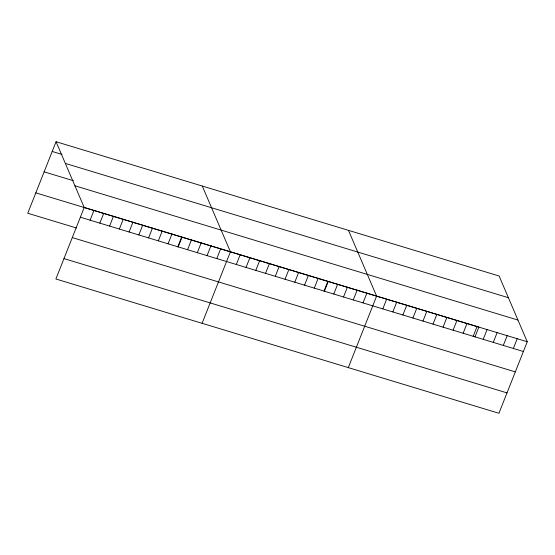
<?xml version="1.0" encoding="UTF-8"?>
<svg xmlns="http://www.w3.org/2000/svg" width="555" height="555" viewBox="0 0 555 555"><rect width="100%" height="100%" fill="white"/><g stroke="black" fill="none" stroke-linecap="round" stroke-linejoin="round"><path stroke-width="0.83" d="M56.062 141.726L84.207 207.48L55.895 278.992L498.938 413.274L527.25 341.762L499.105 276.008L56.062 141.726L27.75 213.238L76.486 228.008M90.097 220.175L93.955 210.428M99.844 223.131L103.702 213.384M109.592 226.079L113.449 216.339M119.339 229.035L123.196 219.294M129.086 231.99L132.943 222.25M138.833 234.945L142.691 225.205M148.58 237.901L152.438 228.16M158.328 240.856L162.185 231.109M168.075 243.805L171.932 234.064M177.822 246.76L181.679 237.02M178.141 246.982L182.026 237.165M187.569 249.715L191.426 239.975M197.316 252.671L201.174 242.93M207.064 255.626L210.921 245.886M216.811 258.581L220.668 248.834M202.096 323.301L230.408 251.79L202.27 186.036M236.298 264.485L240.155 254.745M246.045 267.441L249.903 257.7M255.793 270.396L259.65 260.656M265.54 273.351L269.397 263.611M275.287 276.307L279.144 266.567M285.034 279.262L288.891 269.515M294.781 282.211L298.639 272.47M304.528 285.166L308.386 275.426M314.276 288.121L318.133 278.381M324.023 291.077L327.88 281.336M324.342 291.299L328.227 281.482M333.77 294.032L337.627 284.292M343.517 296.987L347.375 287.247M353.264 299.943L357.122 290.196M363.012 302.891L366.869 293.151M348.304 367.618L376.616 296.106L348.471 230.353M382.804 308.892L386.655 299.152M392.843 311.938L396.7 302.197M402.888 314.983L406.746 305.236M412.927 318.022L416.784 308.282M422.972 321.067L426.83 311.327M433.011 324.113L436.868 314.373M443.056 327.159L446.914 317.411M453.095 330.197L456.952 320.457M463.141 333.243L466.998 323.503M473.179 336.288L477.036 326.548M474.976 336.954L478.861 327.138L35.818 192.849M483.225 339.334L487.082 329.587M493.263 342.373L497.12 332.632M503.309 345.418L507.166 335.678M513.347 348.464L517.204 338.723M52.205 151.466L61.952 154.422M65.351 163.42L508.394 297.709M44.136 171.849L73.378 180.715M74.918 185.779L517.961 320.068M84.207 207.48L527.25 341.762M80.35 217.22L523.393 351.509M72.282 237.602L515.324 371.892M63.964 258.602L507.006 392.891"/></g></svg>
